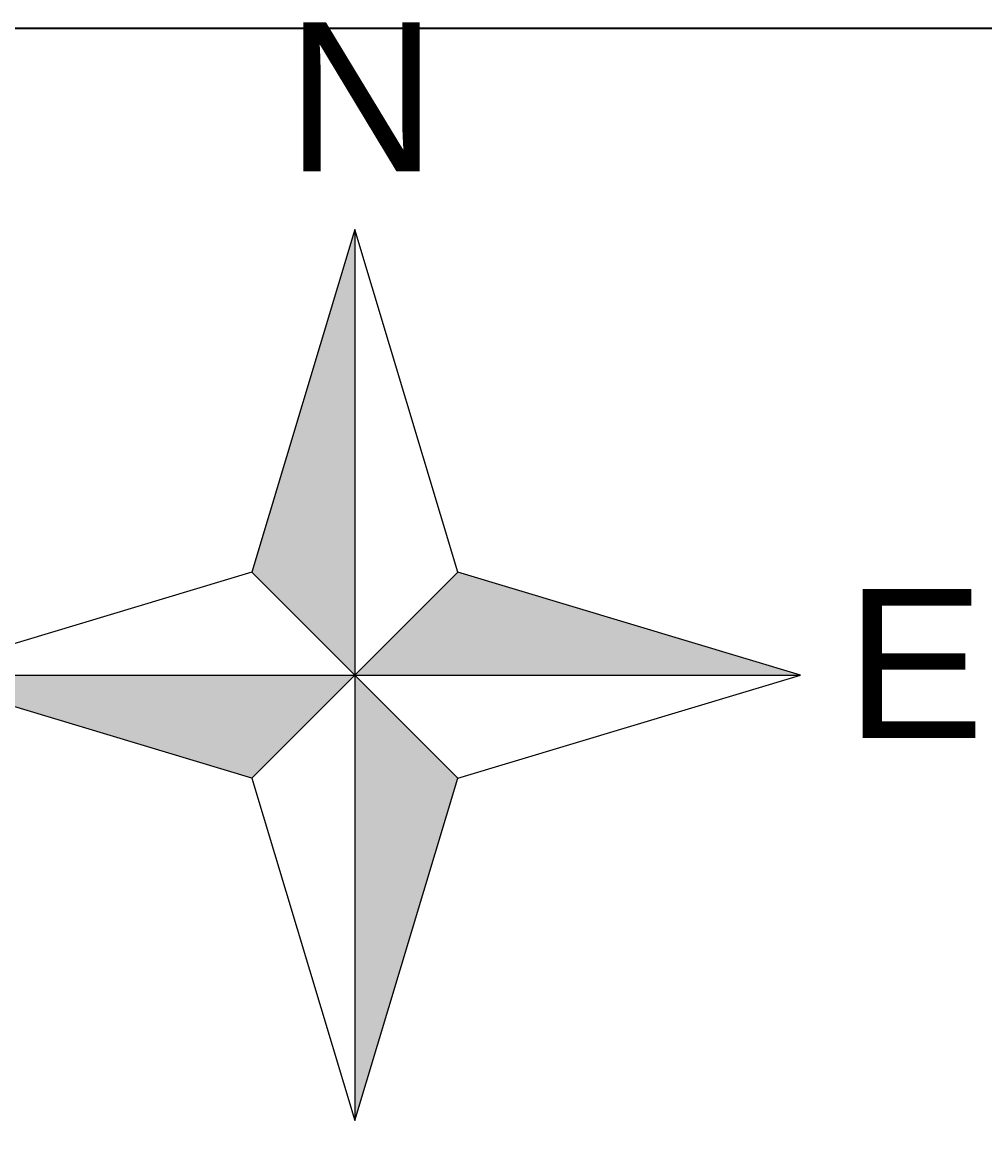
# Model space of a CAD drawing. Extents: x -15449 to 568150, y -1239737 to 53667.
# Drawn here: x 15344.01 to 15356.91, y 7612.56 to 7627.52 of the extents above; entities that cross this region are included whole.
import ezdxf

# ---------------------------------------------------------------- set-up
doc = ezdxf.new("R2010")
doc.units = 0
doc.header["$LTSCALE"] = 8
doc.layers.add('boundary line', color=1, linetype='CONTINUOUS')
doc.layers.add('Title Blocks', color=255, linetype='CONTINUOUS', lineweight=9)
doc.layers.add('X-MMM-NORTH POINT', color=241, linetype='CONTINUOUS', lineweight=5)
doc.styles.add('SansSerif', font='sanss___.ttf', dxfattribs={"height": 19.244591})

# ---------------------------------------------------------------- blocks, each defined once
blk = doc.blocks.new('mu_AN_Titleblock_A1_Type01_v1_1 - mu_NorthArrow_Type01-6408959-Unnamed')
at = {"layer": 'X-MMM-NORTH POINT', "lineweight": 9}
for points in [[(0, 0), (-13.31, 13.31), (0, 57.58)], [(57.58, 0), (0, 0), (13.31, 13.31)], [(-13.31, -13.31), (-57.58, 0), (0, 0)], [(13.31, -13.31), (0, -57.58), (0, 0)]]:
    blk.add_hatch(color=256, dxfattribs=at).paths.add_polyline_path(points, flags=0)
blk.add_line((-13.31, -13.31), (0, -57.58), dxfattribs=at)
at = {"layer": 'X-MMM-NORTH POINT', "lineweight": 9, "flags": 128}
for points in [[(13.31, 13.31), (-13.31, -13.31), (-57.58, 0), (57.58, 0), (13.31, 13.31), (0, 57.58), (-13.31, 13.31)], [(0, 57.58), (0, -57.58), (13.31, -13.31), (57.58, 0)], [(13.31, -13.31), (-13.31, 13.31), (-57.58, 0)]]:
    blk.add_lwpolyline(points, dxfattribs=at)
at = {"layer": 'X-MMM-NORTH POINT', "lineweight": 9, "char_height": 19.2446, "attachment_point": 1, "line_spacing_factor": 0.954805, "style": 'SansSerif'}
for s, insert, width in [('\\fSansSerif|b0|i0|c136|p34|;N', (-8.86, 84.38), 22.5998), ('\\fSansSerif|b0|i0|c136|p34|;E', (63.41, 11.11), 20.8156)]:
    blk.add_mtext(s, dxfattribs=dict(at, insert=insert, width=width))
blk = doc.blocks.new('key plane')
at = {"layer": 'boundary line'}
blk.add_lwpolyline([(0, 0), (280702, 0), (280702, -206005), (0, -206005)], close=True, dxfattribs=at)

msp = doc.modelspace()

# ---------------------------------------------------------------- block references
at = {"layer": 'Title Blocks', "xscale": 0.0003423013878597064, "yscale": 0.0003423013878597064, "zscale": 0.0003423013878597064}
msp.add_blockref('key plane', (15333.1067, 7627.4397), dxfattribs=at)
at = {"layer": 'X-MMM-NORTH POINT', "xscale": 0.10368, "yscale": 0.10368, "zscale": 0.10368}
msp.add_blockref('mu_AN_Titleblock_A1_Type01_v1_1 - mu_NorthArrow_Type01-6408959-Unnamed', (15348.4697, 7618.7704), dxfattribs=at)

doc.saveas('drawing.dxf')
